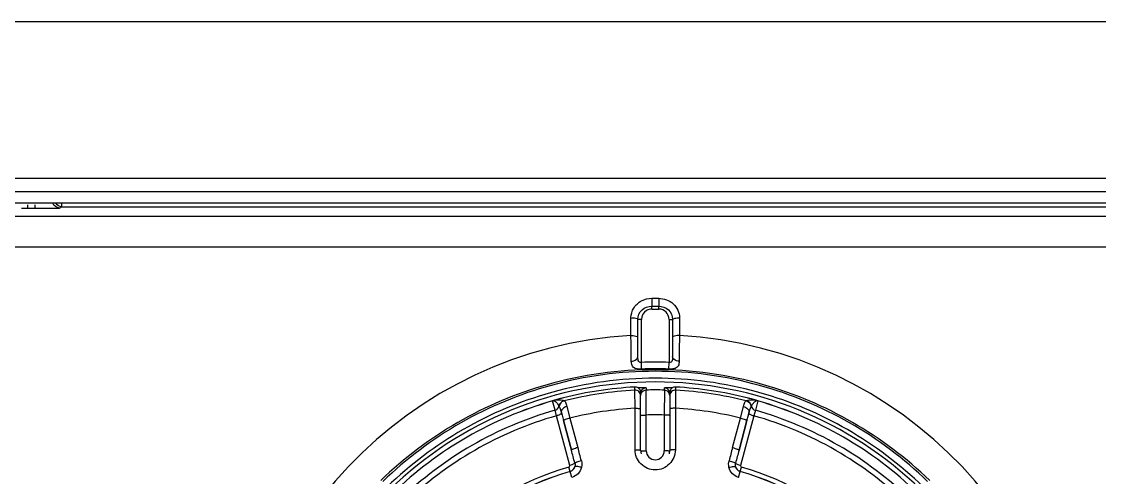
# Model space of a CAD drawing. Header units: millimetres. Extents: x -1584 to 3730, y -1918 to 2655.
# Drawn here: x 579.8 to 657.6, y -80.4 to -47.5 of the extents above; entities that cross this region are included whole.
import ezdxf

# ---------------------------------------------------------------- set-up
doc = ezdxf.new("R2010")
doc.units = ezdxf.units.MM
doc.header["$LTSCALE"] = 65.395
doc.layers.get('0').update_dxf_attribs({"linetype": 'CONTINUOUS'})
doc.layers.add('GEOM', color=7, linetype='CONTINUOUS')

msp = doc.modelspace()

# ---------------------------------------------------------------- linework, layer by layer
at = {"linetype": 'Continuous'}
msp.add_line((118.459, -47.45), (875.459, -47.45), dxfattribs=at)
at = {"layer": 'GEOM', "linetype": 'Continuous'}
for p, q in [((109.959, -58.75), (881.159, -58.75)), ((877.159, -59.75), (113.959, -59.75)), ((877.159, -60.55), (113.959, -60.55)), ((582.76, -60.819), (582.76, -60.568)), ((580.287, -60.924), (580.287, -60.673)), ((580.287, -60.924), (580.83, -60.924)), ((580.83, -60.924), (580.83, -60.673)), ((580.83, -60.924), (581.088, -60.924)), ((582.58, -60.909), (582.76, -60.819)), ((582.76, -60.819), (663.358, -60.819)), ((883.596, -61.522), (107.953, -61.522)), ((799.559, -63.745), (191.559, -63.745)), ((625.309, -67.425), (625.809, -67.425)), ((625.309, -67.425), (625.309, -67.985)), ((625.809, -67.425), (625.809, -67.985)), ((625.309, -67.985), (625.809, -67.985)), ((625.309, -68.2), (625.309, -67.985)), ((625.309, -68.2), (625.809, -68.2)), ((625.809, -68.2), (625.809, -67.985)), ((623.809, -68.982), (623.809, -68.821)), ((623.809, -70.108), (623.809, -68.982)), ((624.559, -68.95), (624.309, -68.95)), ((624.309, -69.397), (624.309, -68.982)), ((624.309, -70.108), (624.309, -68.982)), ((624.559, -70.237), (624.559, -68.95)), ((626.559, -68.95), (626.559, -70.238)), ((626.559, -68.95), (626.809, -68.95)), ((626.809, -68.982), (626.809, -70.108)), ((626.809, -68.982), (626.809, -70.108)), ((627.309, -68.821), (627.309, -68.982)), ((627.309, -68.982), (627.309, -70.108)), ((624.309, -70.237), (624.309, -69.397)), ((623.811, -70.243), (623.809, -70.108)), ((623.815, -70.548), (623.811, -70.243)), ((624.309, -70.568), (624.309, -70.237)), ((624.309, -70.89), (624.309, -70.568)), ((624.559, -71.635), (624.559, -70.237)), ((626.559, -70.238), (626.559, -71.635)), ((626.809, -70.108), (626.809, -70.238)), ((626.809, -70.238), (626.809, -70.896)), ((624.309, -71.182), (624.309, -70.89)), ((624.309, -71.635), (624.309, -71.182)), ((626.809, -70.896), (626.809, -71.387)), ((626.809, -71.387), (626.809, -71.635)), ((627.296, -70.986), (627.287, -71.639)), ((624.559, -72.046), (624.559, -71.635)), ((624.577, -72.53), (624.559, -72.046)), ((626.541, -72.53), (626.559, -72.046)), ((626.559, -71.635), (626.559, -72.046)), ((627.287, -71.639), (627.283, -71.97)), ((624.087, -73.885), (624.087, -73.828)), ((624.087, -73.828), (624.087, -73.828)), ((627.03, -73.828), (627.03, -73.972)), ((627.03, -73.828), (627.03, -73.828)), ((624.087, -74.051), (624.087, -73.885)), ((624.106, -75.359), (624.087, -74.051)), ((624.509, -74.283), (624.509, -74.227)), ((624.509, -74.283), (624.509, -74.227)), ((624.509, -74.45), (624.509, -74.283)), ((624.509, -74.446), (624.509, -74.283)), ((624.509, -74.283), (624.509, -74.446)), ((624.509, -74.365), (624.509, -74.283)), ((624.509, -74.446), (624.509, -74.365)), ((624.509, -75.403), (624.509, -74.45)), ((624.899, -73.883), (624.899, -74.046)), ((624.909, -75.848), (624.899, -74.046)), ((626.219, -74.046), (626.209, -75.848)), ((626.219, -74.046), (626.218, -73.883)), ((626.609, -74.227), (626.609, -74.283)), ((626.609, -74.227), (626.609, -74.283)), ((626.609, -74.283), (626.609, -74.371)), ((626.609, -74.283), (626.609, -74.446)), ((626.609, -74.446), (626.609, -74.283)), ((626.609, -74.283), (626.609, -74.364)), ((626.609, -74.364), (626.609, -74.446)), ((626.609, -74.371), (626.609, -74.45)), ((626.609, -74.45), (626.609, -75.403)), ((627.031, -74.051), (627.011, -75.359)), ((627.03, -73.972), (627.031, -74.051)), ((618.153, -74.834), (618.153, -74.833)), ((618.333, -75.506), (618.153, -74.834)), ((618.22, -74.808), (618.22, -74.807)), ((618.309, -74.773), (618.309, -74.773)), ((619.191, -75.229), (619.41, -76.066)), ((624.106, -78.356), (624.106, -75.359)), ((624.509, -75.798), (624.509, -75.403)), ((624.509, -75.511), (624.509, -75.403)), ((626.609, -75.403), (626.609, -75.798)), ((626.609, -75.403), (626.609, -75.511)), ((627.011, -75.359), (627.012, -78.356)), ((631.708, -76.066), (631.926, -75.229)), ((632.965, -74.834), (632.784, -75.506)), ((632.897, -74.807), (632.809, -74.773)), ((632.809, -74.773), (632.809, -74.773)), ((632.897, -74.808), (632.897, -74.807)), ((632.965, -74.834), (632.965, -74.833)), ((618.434, -75.902), (618.333, -75.506)), ((619.395, -79.486), (618.434, -75.902)), ((618.792, -75.697), (618.836, -75.861)), ((618.801, -75.728), (618.792, -75.697)), ((618.836, -75.861), (618.94, -76.249)), ((619.41, -76.066), (619.982, -78.201)), ((624.509, -75.798), (624.509, -75.511)), ((624.509, -75.887), (624.509, -75.798)), ((624.509, -75.887), (624.509, -75.798)), ((624.509, -76.816), (624.509, -75.887)), ((624.509, -76.816), (624.509, -75.887)), ((624.509, -76.816), (624.509, -75.887)), ((624.909, -78.43), (624.909, -75.848)), ((626.209, -75.848), (626.209, -78.43)), ((626.609, -75.511), (626.609, -75.798)), ((626.609, -75.798), (626.609, -75.887)), ((626.609, -75.798), (626.609, -75.887)), ((626.609, -75.887), (626.609, -76.816)), ((626.609, -75.887), (626.609, -76.816)), ((631.136, -78.201), (631.708, -76.066)), ((632.683, -75.902), (631.723, -79.486)), ((632.177, -76.249), (632.281, -75.861)), ((632.281, -75.861), (632.325, -75.697)), ((632.325, -75.697), (632.317, -75.728)), ((632.784, -75.506), (632.683, -75.902)), ((618.94, -76.249), (619.512, -78.384)), ((619.512, -78.384), (618.94, -76.249)), ((624.509, -78.4), (624.509, -76.816)), ((624.509, -78.4), (624.509, -76.816)), ((624.509, -78.4), (624.509, -76.816)), ((626.609, -76.816), (626.609, -78.4)), ((626.609, -76.816), (626.609, -78.4)), ((631.605, -78.384), (632.177, -76.249)), ((632.177, -76.249), (631.605, -78.384)), ((619.418, -79.922), (619.327, -79.609)), ((619.419, -79.927), (619.418, -79.922)), ((619.544, -80.353), (619.419, -79.927)), ((631.574, -80.353), (631.698, -79.927)), ((631.699, -79.922), (631.698, -79.927)), ((631.699, -79.922), (631.791, -79.609))]:
    msp.add_line(p, q, dxfattribs=at)
for points in [[(618.22, -74.807), (618.195, -74.818), (618.153, -74.833)], [(618.309, -74.773), (618.296, -74.777), (618.22, -74.807)], [(632.965, -74.833), (632.922, -74.818), (632.897, -74.807)]]:
    msp.add_lwpolyline(points, dxfattribs=at)
for centre, radius, start, end in [((580.286, 135.181), 196.105, 269.8706, 270.00036), ((580.876, 111.335), 172.259, 270.0704, 270.2394), ((625.309, -68.95), 0.75, 119.78908, 180), ((625.309, -68.95), 0.75, 90, 119.78908), ((625.809, -68.95), 0.75, 0, 90), ((625.559, -100.575), 30.517, 93.28787, 179.73209), ((168.934, -77.487), 454.934, 0.6949, 0.87395), ((625.559, -100.575), 30.517, 0.26786, 86.7124), ((625.558, -99.032), 27.005, 87.87584, 92.12024), ((625.559, -101.089), 28.514, 74.12196, 105.87857), ((625.559, -100.95), 28.259, 74.57922, 105.42078), ((625.558, -98.45), 25.939, 87.82818, 92.16779), ((625.56, -101.094), 28.519, 105.87756, 133.98437), ((625.559, -100.95), 28.259, 105.42078, 134.06976), ((625.559, -100.95), 27.493, 90, 134.17774), ((625.559, -100.95), 27.493, 90, 134.17774), ((625.559, -100.95), 27.759, 90, 105.45695), ((625.559, -100.95), 27.162, 93.10585, 104.11354), ((625.559, -100.95), 27.162, 93.10585, 98.60345), ((624.108, -74.23), 0.403, 74.55904, 93.03278), ((624.108, -74.229), 0.402, 56.39464, 74.44752), ((625.559, -100.95), 27.759, 74.54299, 90), ((625.559, -100.95), 27.493, 45.82226, 90), ((625.559, -100.95), 27.493, 45.82226, 90), ((627.009, -74.229), 0.402, 105.55256, 123.60531), ((627.009, -74.23), 0.403, 86.96722, 105.44104), ((625.559, -100.95), 27.162, 75.88646, 86.89415), ((625.559, -100.95), 27.162, 81.39655, 86.89415), ((625.559, -100.95), 28.259, 45.93023, 74.57922), ((625.558, -101.094), 28.519, 46.01617, 74.12298), ((625.559, -100.95), 27.759, 105.80181, 134.12818), ((625.559, -100.95), 27.759, 105.45695, 105.80181), ((625.559, -100.95), 27.162, 99.98298, 105.48058), ((625.559, -100.95), 27.162, 104.11354, 105.48058), ((625.559, -100.95), 26.94, 93.13191, 104.08937), ((625.559, -100.95), 27.162, 98.60345, 99.98298), ((624.109, -74.45), 0.4, 0.00571, 93.1362), ((624.106, -74.228), 0.403, 0.07214, 18.55233), ((624.907, -74.283), 0.398, 172.0413, 179.97346), ((624.912, -74.284), 0.403, 157.93282, 172.06072), ((624.909, -74.283), 0.4, 91.39954, 157.83989), ((624.909, -74.446), 0.4, 91.40829, 157.84187), ((625.559, -100.915), 26.876, 90.00003, 91.40677), ((625.559, -100.915), 26.876, 88.59323, 89.99997), ((626.209, -74.283), 0.4, 22.16011, 88.60043), ((626.209, -74.446), 0.4, 22.16208, 88.59204), ((626.205, -74.284), 0.403, 7.93928, 22.06718), ((626.21, -74.283), 0.398, 0.02654, 7.9587), ((627.009, -74.45), 0.4, 86.86363, 179.99031), ((627.012, -74.228), 0.403, 161.44775, 179.92786), ((625.559, -100.95), 26.94, 75.91063, 86.86809), ((625.559, -100.95), 27.162, 80.01702, 81.39655), ((625.559, -100.95), 27.162, 74.51942, 80.01702), ((625.559, -100.95), 27.162, 74.51942, 75.88646), ((625.559, -100.95), 27.759, 74.19813, 74.54299), ((625.559, -100.95), 27.759, 45.87176, 74.19813), ((625.559, -100.95), 27.147, 105.83205, 134.16795), ((625.559, -100.95), 27.146, 105.83205, 134.16795), ((618.044, -74.45), 0.399, 285.84607, 296.29478), ((618.44, -75.242), 0.487, 114.86747, 116.84319), ((618.192, -75.011), 0.206, 80.45197, 81.95049), ((618.44, -75.242), 0.487, 108.55672, 114.86603), ((618.44, -75.242), 0.486, 105.67163, 108.55375), ((618.224, -75.122), 0.4, 285.82059, 348.07365), ((619.105, -75.307), 0.5, 104.15013, 168.19029), ((625.559, -100.95), 25.632, 93.24851, 103.87987), ((625.559, -100.95), 25.632, 76.12013, 86.75149), ((632.013, -75.307), 0.5, 11.81989, 75.85183), ((632.893, -75.122), 0.4, 191.92193, 254.17887), ((632.677, -75.242), 0.487, 68.51925, 74.32656), ((632.677, -75.242), 0.487, 64.62028, 68.51646), ((632.677, -75.242), 0.487, 63.15663, 64.62052), ((632.927, -75.017), 0.211, 99.08219, 101.21802), ((632.926, -75.011), 0.205, 98.04769, 99.07666), ((633.073, -74.45), 0.399, 243.70444, 254.15472), ((625.559, -100.95), 27.147, 45.83205, 74.16795), ((625.559, -100.95), 27.146, 45.83205, 74.16795), ((625.559, -100.95), 26.45, 105.85363, 134.14637), ((625.559, -100.95), 26.042, 105.87764, 134.12236), ((625.559, -100.716), 24.877, 90.00004, 91.49729), ((625.559, -100.716), 24.877, 88.50271, 89.99996), ((625.559, -100.95), 26.042, 45.87764, 74.12236), ((625.559, -100.95), 26.45, 45.85363, 74.14637), ((258.988, -174.987), 373.242, 14.85168, 15.00012), ((457.661, -121.702), 168.049, 14.67055, 15.00269), ((625.559, -78.4), 1.05, 180, 183.82328), ((625.559, -78.4), 1.05, 183.82328, 193.29662), ((625.559, -78.43), 0.65, 180.00103, 359.99897), ((625.559, -78.4), 1.05, 346.72147, 356.1774), ((625.559, -78.4), 1.05, 356.1774, 360), ((793.451, -121.701), 168.043, 164.99731, 165.32945), ((992.138, -174.989), 373.251, 164.99988, 165.14832), ((625.559, -100.95), 22.233, 106.27873, 133.72127), ((625.559, -100.95), 21.906, 106.27873, 133.72127), ((625.559, -100.95), 21.901, 106.27901, 133.72099), ((619.278, -79.442), 0.5, 286.287, 346.54338), ((631.839, -79.442), 0.5, 193.45664, 253.713), ((625.559, -100.95), 21.901, 46.27901, 73.72099), ((625.559, -100.95), 21.906, 46.27873, 73.72127), ((625.559, -100.95), 22.233, 46.27873, 73.72127)]:
    msp.add_arc(centre, radius, start, end, dxfattribs=at)
for points in [[(582.58, -60.909), (582.382, -60.909), (582.16, -60.744), (582.102, -60.555)], [(582.76, -60.819), (582.594, -60.819), (582.412, -60.715), (582.328, -60.572)], [(623.809, -68.821), (623.809, -68.582), (623.881, -68.335), (624.005, -68.131)], [(627.309, -70.108), (627.304, -70.401), (627.3, -70.693), (627.296, -70.986)], [(624.488, -74.099), (624.46, -74.018), (624.402, -73.942), (624.33, -73.894)], [(624.509, -74.446), (624.509, -74.395), (624.519, -74.343), (624.538, -74.295)], [(626.609, -74.446), (626.609, -74.395), (626.598, -74.343), (626.579, -74.296)], [(626.787, -73.894), (626.715, -73.942), (626.657, -74.018), (626.63, -74.099)], [(618.291, -74.829), (618.302, -74.835), (618.314, -74.841), (618.324, -74.848)], [(618.324, -74.848), (618.342, -74.858), (618.358, -74.87), (618.374, -74.883)], [(619.761, -79.318), (619.781, -79.396), (619.783, -79.48), (619.764, -79.558)], [(620.231, -79.142), (620.272, -79.297), (620.274, -79.466), (620.237, -79.621)], [(630.881, -79.621), (630.844, -79.466), (630.846, -79.297), (630.886, -79.142)], [(631.353, -79.558), (631.335, -79.48), (631.336, -79.396), (631.356, -79.318)]]:
    msp.add_open_spline(points, degree=3, dxfattribs=at)
for points, knots in [([(581.596, -60.922), (581.699, -60.922), (582.003, -60.92), (582.307, -60.919), (582.508, -60.913)], [0, 0, 0, 0, 0.337069, 1, 1, 1, 1]), ([(582.508, -60.913), (582.525, -60.912), (582.549, -60.909), (582.574, -60.912), (582.58, -60.909)], [0, 0, 0, 0, 0.719039, 1, 1, 1, 1]), ([(624.005, -68.131), (624.137, -67.915), (624.532, -67.549), (625.051, -67.425), (625.309, -67.425)], [0, 0, 0, 0, 0.496253, 1, 1, 1, 1]), ([(625.809, -67.425), (626.183, -67.425), (626.953, -67.694), (627.316, -68.456), (627.309, -68.821)], [0, 0, 0, 0, 0.506709, 1, 1, 1, 1]), ([(624.309, -68.95), (624.309, -68.7), (624.534, -68.181), (625.057, -67.985), (625.309, -67.985)], [0, 0, 0, 0, 0.497911, 1, 1, 1, 1]), ([(625.809, -67.985), (626.06, -67.985), (626.581, -68.181), (626.813, -68.7), (626.809, -68.95)], [0, 0, 0, 0, 0.501973, 1, 1, 1, 1]), ([(623.809, -68.852), (623.924, -68.832), (624.072, -68.828), (624.306, -68.891), (624.309, -68.95)], [0, 0, 0, 0, 0.66617, 1, 1, 1, 1]), ([(627.309, -68.852), (627.19, -68.852), (627.049, -68.864), (626.809, -68.924), (626.809, -68.982)], [0, 0, 0, 0, 0.673177, 1, 1, 1, 1]), ([(623.809, -70.108), (623.927, -70.108), (624.069, -70.12), (624.309, -70.18), (624.309, -70.237)], [0, 0, 0, 0, 0.673182, 1, 1, 1, 1]), ([(627.309, -70.108), (627.19, -70.108), (627.049, -70.12), (626.809, -70.18), (626.809, -70.238)], [0, 0, 0, 0, 0.673186, 1, 1, 1, 1]), ([(623.835, -71.97), (623.897, -71.968), (624.091, -71.943), (624.309, -71.775), (624.309, -71.635)], [0, 0, 0, 0, 0.305738, 1, 1, 1, 1]), ([(624.577, -72.53), (624.375, -72.538), (623.93, -72.546), (623.837, -72.125), (623.835, -71.97)], [0, 0, 0, 0, 0.565361, 1, 1, 1, 1]), ([(624.559, -72.046), (624.51, -72.051), (624.405, -72.047), (624.302, -71.87), (624.309, -71.73), (624.309, -71.635)], [0, 0, 0, 0, 0.26031, 0.492922, 1, 1, 1, 1]), ([(626.809, -71.635), (626.809, -71.73), (626.818, -71.872), (626.711, -72.046), (626.607, -72.051), (626.559, -72.046)], [0, 0, 0, 0, 0.50969, 0.74077, 1, 1, 1, 1]), ([(627.283, -71.97), (627.221, -71.968), (627.026, -71.944), (626.809, -71.775), (626.809, -71.635)], [0, 0, 0, 0, 0.305738, 1, 1, 1, 1]), ([(627.283, -71.97), (627.281, -72.078), (627.271, -72.294), (627.1, -72.447), (627.009, -72.48)], [0, 0, 0, 0, 0.527529, 1, 1, 1, 1]), ([(627.009, -72.48), (626.978, -72.492), (626.825, -72.532), (626.665, -72.535), (626.541, -72.53)], [0, 0, 0, 0, 0.211385, 1, 1, 1, 1]), ([(624.899, -73.883), (624.899, -73.882), (624.892, -73.883), (624.884, -73.881), (624.867, -73.882), (624.836, -73.881), (624.785, -73.882), (624.713, -73.883), (624.629, -73.884), (624.5, -73.888), (624.399, -73.892), (624.33, -73.895)], [0, 0, 0, 0, 0.006283, 0.024196, 0.052757, 0.090827, 0.191402, 0.318973, 0.468117, 0.634195, 1, 1, 1, 1]), ([(626.787, -73.895), (626.718, -73.892), (626.617, -73.888), (626.488, -73.884), (626.404, -73.883), (626.333, -73.882), (626.282, -73.881), (626.251, -73.882), (626.233, -73.881), (626.226, -73.883), (626.218, -73.882), (626.218, -73.883)], [0, 0, 0, 0, 0.365804, 0.531881, 0.681025, 0.808596, 0.909171, 0.947242, 0.975803, 0.993717, 1, 1, 1, 1]), ([(618.226, -74.808), (618.232, -74.81), (618.255, -74.814), (618.276, -74.823), (618.291, -74.829)], [0, 0, 0, 0, 0.294108, 1, 1, 1, 1]), ([(618.309, -74.773), (618.464, -74.744), (618.697, -74.729), (618.921, -74.79), (618.983, -74.822)], [0, 0, 0, 0, 0.693021, 1, 1, 1, 1]), ([(618.374, -74.883), (618.402, -74.906), (618.498, -75.001), (618.57, -75.117), (618.615, -75.204)], [0, 0, 0, 0, 0.268677, 1, 1, 1, 1]), ([(618.615, -75.204), (618.616, -75.206), (618.622, -75.218), (618.628, -75.23), (618.633, -75.24)], [0, 0, 0, 0, 0.119525, 1, 1, 1, 1]), ([(619.001, -74.821), (618.907, -74.845), (618.729, -74.953), (618.645, -75.143), (618.633, -75.24)], [0, 0, 0, 0, 0.498106, 1, 1, 1, 1]), ([(618.633, -75.24), (618.66, -75.294), (618.718, -75.446), (618.766, -75.6), (618.792, -75.697)], [0, 0, 0, 0, 0.375633, 1, 1, 1, 1]), ([(619.191, -75.229), (619.128, -75.245), (619.01, -75.293), (618.869, -75.406), (618.784, -75.547), (618.78, -75.652), (618.792, -75.697)], [0, 0, 0, 0, 0.28904, 0.557234, 0.792097, 1, 1, 1, 1]), ([(618.983, -74.822), (618.983, -74.822), (618.99, -74.822), (618.995, -74.821), (619.001, -74.821)], [0, 0, 0, 0, 0.116284, 1, 1, 1, 1]), ([(619.001, -74.821), (619.016, -74.82), (619.054, -74.857), (619.096, -74.935), (619.147, -75.066), (619.176, -75.169), (619.191, -75.229)], [0, 0, 0, 0, 0.099683, 0.297656, 0.599981, 1, 1, 1, 1]), ([(624.106, -75.359), (624.157, -75.359), (624.252, -75.361), (624.364, -75.368), (624.436, -75.377), (624.474, -75.385), (624.496, -75.391), (624.509, -75.399), (624.509, -75.403)], [0, 0, 0, 0, 0.375837, 0.695728, 0.819131, 0.91209, 0.97165, 1, 1, 1, 1]), ([(627.011, -75.359), (626.96, -75.359), (626.865, -75.361), (626.753, -75.368), (626.681, -75.377), (626.643, -75.385), (626.621, -75.391), (626.609, -75.399), (626.609, -75.403)], [0, 0, 0, 0, 0.375852, 0.695748, 0.81915, 0.912104, 0.971656, 1, 1, 1, 1]), ([(631.926, -75.229), (631.942, -75.169), (631.971, -75.066), (632.022, -74.935), (632.063, -74.857), (632.102, -74.82), (632.117, -74.821)], [0, 0, 0, 0, 0.400011, 0.702339, 0.900289, 1, 1, 1, 1]), ([(631.926, -75.229), (631.989, -75.245), (632.107, -75.293), (632.248, -75.406), (632.333, -75.547), (632.337, -75.652), (632.325, -75.697)], [0, 0, 0, 0, 0.28904, 0.557235, 0.792098, 1, 1, 1, 1]), ([(632.117, -74.821), (632.119, -74.821), (632.125, -74.821), (632.131, -74.823), (632.135, -74.822)], [0, 0, 0, 0, 0.372708, 1, 1, 1, 1]), ([(632.117, -74.821), (632.211, -74.845), (632.388, -74.953), (632.472, -75.143), (632.484, -75.24)], [0, 0, 0, 0, 0.498105, 1, 1, 1, 1]), ([(632.135, -74.822), (632.197, -74.79), (632.421, -74.729), (632.653, -74.744), (632.809, -74.773)], [0, 0, 0, 0, 0.30698, 1, 1, 1, 1]), ([(632.325, -75.697), (632.351, -75.6), (632.399, -75.446), (632.457, -75.294), (632.484, -75.24)], [0, 0, 0, 0, 0.62438, 1, 1, 1, 1]), ([(632.484, -75.24), (632.487, -75.236), (632.493, -75.224), (632.499, -75.212), (632.502, -75.204)], [0, 0, 0, 0, 0.375999, 1, 1, 1, 1]), ([(632.502, -75.204), (632.541, -75.129), (632.61, -75.018), (632.736, -74.88), (632.829, -74.821), (632.886, -74.81)], [0, 0, 0, 0, 0.448045, 0.691092, 1, 1, 1, 1]), ([(618.778, -75.763), (618.762, -75.776), (618.718, -75.801), (618.605, -75.851), (618.506, -75.883), (618.434, -75.902)], [0, 0, 0, 0, 0.16872, 0.404333, 1, 1, 1, 1]), ([(618.801, -75.728), (618.801, -75.731), (618.8, -75.745), (618.788, -75.756), (618.778, -75.763)], [0, 0, 0, 0, 0.173058, 1, 1, 1, 1]), ([(619.41, -76.066), (619.348, -76.083), (619.235, -76.116), (619.102, -76.161), (619.019, -76.195), (618.976, -76.216), (618.951, -76.231), (618.939, -76.244), (618.94, -76.249)], [0, 0, 0, 0, 0.376116, 0.695926, 0.819239, 0.912115, 0.971628, 1, 1, 1, 1]), ([(624.509, -75.887), (624.509, -75.884), (624.521, -75.877), (624.543, -75.871), (624.58, -75.864), (624.652, -75.856), (624.763, -75.849), (624.858, -75.848), (624.909, -75.848)], [0, 0, 0, 0, 0.026939, 0.08594, 0.178688, 0.30211, 0.622653, 1, 1, 1, 1]), ([(626.609, -75.887), (626.609, -75.884), (626.596, -75.877), (626.575, -75.871), (626.537, -75.864), (626.465, -75.856), (626.354, -75.849), (626.26, -75.848), (626.209, -75.848)], [0, 0, 0, 0, 0.026939, 0.08594, 0.178688, 0.302111, 0.622653, 1, 1, 1, 1]), ([(631.708, -76.066), (631.769, -76.083), (631.883, -76.116), (632.015, -76.161), (632.099, -76.195), (632.142, -76.216), (632.166, -76.231), (632.179, -76.244), (632.177, -76.249)], [0, 0, 0, 0, 0.376105, 0.695911, 0.819225, 0.912105, 0.971623, 1, 1, 1, 1]), ([(632.317, -75.728), (632.316, -75.731), (632.317, -75.745), (632.33, -75.756), (632.339, -75.763)], [0, 0, 0, 0, 0.173059, 1, 1, 1, 1]), ([(632.339, -75.763), (632.355, -75.776), (632.399, -75.801), (632.513, -75.851), (632.612, -75.883), (632.683, -75.902)], [0, 0, 0, 0, 0.168719, 0.404331, 1, 1, 1, 1]), ([(619.982, -78.201), (619.92, -78.217), (619.807, -78.25), (619.674, -78.295), (619.59, -78.329), (619.548, -78.351), (619.523, -78.365), (619.511, -78.379), (619.512, -78.384)], [0, 0, 0, 0, 0.376103, 0.695917, 0.819234, 0.912114, 0.971629, 1, 1, 1, 1]), ([(624.106, -78.356), (624.157, -78.356), (624.252, -78.358), (624.364, -78.365), (624.436, -78.374), (624.474, -78.382), (624.496, -78.388), (624.509, -78.396), (624.509, -78.4)], [0, 0, 0, 0, 0.3758, 0.695715, 0.819135, 0.912105, 0.971664, 1, 1, 1, 1]), ([(625.559, -79.806), (625.369, -79.806), (624.987, -79.73), (624.504, -79.407), (624.181, -78.925), (624.106, -78.544), (624.106, -78.356)], [0, 0, 0, 0, 0.250713, 0.500971, 0.750646, 1, 1, 1, 1]), ([(624.511, -78.466), (624.512, -78.465), (624.521, -78.459), (624.531, -78.457), (624.539, -78.455)], [0, 0, 0, 0, 0.159673, 1, 1, 1, 1]), ([(624.539, -78.455), (624.545, -78.453), (624.573, -78.448), (624.602, -78.444), (624.626, -78.442)], [0, 0, 0, 0, 0.195752, 1, 1, 1, 1]), ([(624.626, -78.442), (624.646, -78.44), (624.74, -78.433), (624.835, -78.43), (624.909, -78.43)], [0, 0, 0, 0, 0.214691, 1, 1, 1, 1]), ([(627.012, -78.356), (627.012, -78.544), (626.936, -78.925), (626.613, -79.407), (626.13, -79.73), (625.748, -79.806), (625.559, -79.806)], [0, 0, 0, 0, 0.249353, 0.499026, 0.749284, 1, 1, 1, 1]), ([(626.492, -78.442), (626.471, -78.44), (626.377, -78.433), (626.283, -78.43), (626.209, -78.43)], [0, 0, 0, 0, 0.214693, 1, 1, 1, 1]), ([(626.578, -78.455), (626.573, -78.453), (626.544, -78.448), (626.515, -78.444), (626.492, -78.442)], [0, 0, 0, 0, 0.195753, 1, 1, 1, 1]), ([(626.607, -78.466), (626.606, -78.465), (626.597, -78.459), (626.587, -78.457), (626.578, -78.455)], [0, 0, 0, 0, 0.159617, 1, 1, 1, 1]), ([(627.012, -78.356), (626.96, -78.356), (626.865, -78.358), (626.753, -78.365), (626.681, -78.374), (626.643, -78.382), (626.621, -78.388), (626.609, -78.396), (626.609, -78.4)], [0, 0, 0, 0, 0.37579, 0.695707, 0.81913, 0.912103, 0.971665, 1, 1, 1, 1]), ([(631.136, -78.201), (631.197, -78.217), (631.311, -78.25), (631.443, -78.295), (631.527, -78.329), (631.57, -78.351), (631.595, -78.365), (631.607, -78.379), (631.605, -78.384)], [0, 0, 0, 0, 0.376103, 0.695917, 0.819234, 0.912114, 0.971629, 1, 1, 1, 1]), ([(619.761, -79.318), (619.76, -79.324), (619.75, -79.338), (619.715, -79.366), (619.641, -79.403), (619.528, -79.447), (619.441, -79.473), (619.395, -79.486)], [0, 0, 0, 0, 0.044984, 0.115733, 0.337115, 0.644949, 1, 1, 1, 1]), ([(620.231, -79.142), (620.172, -79.158), (620.063, -79.189), (619.935, -79.231), (619.852, -79.264), (619.807, -79.284), (619.778, -79.3), (619.763, -79.312), (619.761, -79.318)], [0, 0, 0, 0, 0.361257, 0.673602, 0.797796, 0.895144, 0.962629, 1, 1, 1, 1]), ([(630.886, -79.142), (630.945, -79.158), (631.054, -79.189), (631.182, -79.231), (631.266, -79.263), (631.31, -79.284), (631.339, -79.3), (631.354, -79.312), (631.356, -79.318)], [0, 0, 0, 0, 0.361263, 0.67361, 0.797803, 0.89515, 0.962633, 1, 1, 1, 1]), ([(631.356, -79.318), (631.357, -79.324), (631.367, -79.338), (631.403, -79.366), (631.477, -79.403), (631.589, -79.447), (631.676, -79.473), (631.723, -79.486)], [0, 0, 0, 0, 0.044982, 0.115729, 0.337107, 0.644942, 1, 1, 1, 1]), ([(619.327, -79.609), (619.351, -79.602), (619.395, -79.566), (619.401, -79.51), (619.395, -79.486)], [0, 0, 0, 0, 0.502184, 1, 1, 1, 1]), ([(619.764, -79.559), (619.745, -79.643), (619.66, -79.805), (619.504, -79.902), (619.419, -79.927)], [0, 0, 0, 0, 0.495921, 1, 1, 1, 1]), ([(620.237, -79.621), (620.197, -79.79), (620.025, -80.114), (619.711, -80.304), (619.544, -80.353)], [0, 0, 0, 0, 0.49938, 1, 1, 1, 1]), ([(620.237, -79.621), (620.178, -79.608), (620.07, -79.585), (619.941, -79.563), (619.857, -79.553), (619.811, -79.55), (619.783, -79.551), (619.767, -79.554), (619.764, -79.558)], [0, 0, 0, 0, 0.374731, 0.691497, 0.814316, 0.907968, 0.969619, 1, 1, 1, 1]), ([(630.881, -79.621), (630.939, -79.608), (631.047, -79.585), (631.176, -79.563), (631.261, -79.553), (631.306, -79.55), (631.334, -79.551), (631.351, -79.554), (631.353, -79.558)], [0, 0, 0, 0, 0.374737, 0.691502, 0.814319, 0.907969, 0.969618, 1, 1, 1, 1]), ([(631.574, -80.353), (631.406, -80.304), (631.093, -80.114), (630.921, -79.79), (630.881, -79.621)], [0, 0, 0, 0, 0.50062, 1, 1, 1, 1]), ([(631.698, -79.927), (631.614, -79.902), (631.457, -79.805), (631.373, -79.643), (631.353, -79.559)], [0, 0, 0, 0, 0.504081, 1, 1, 1, 1]), ([(631.723, -79.486), (631.716, -79.51), (631.722, -79.566), (631.766, -79.602), (631.791, -79.609)], [0, 0, 0, 0, 0.497816, 1, 1, 1, 1])]:
    msp.add_open_spline(points, degree=3, knots=knots, dxfattribs=at)

doc.saveas('drawing.dxf')
